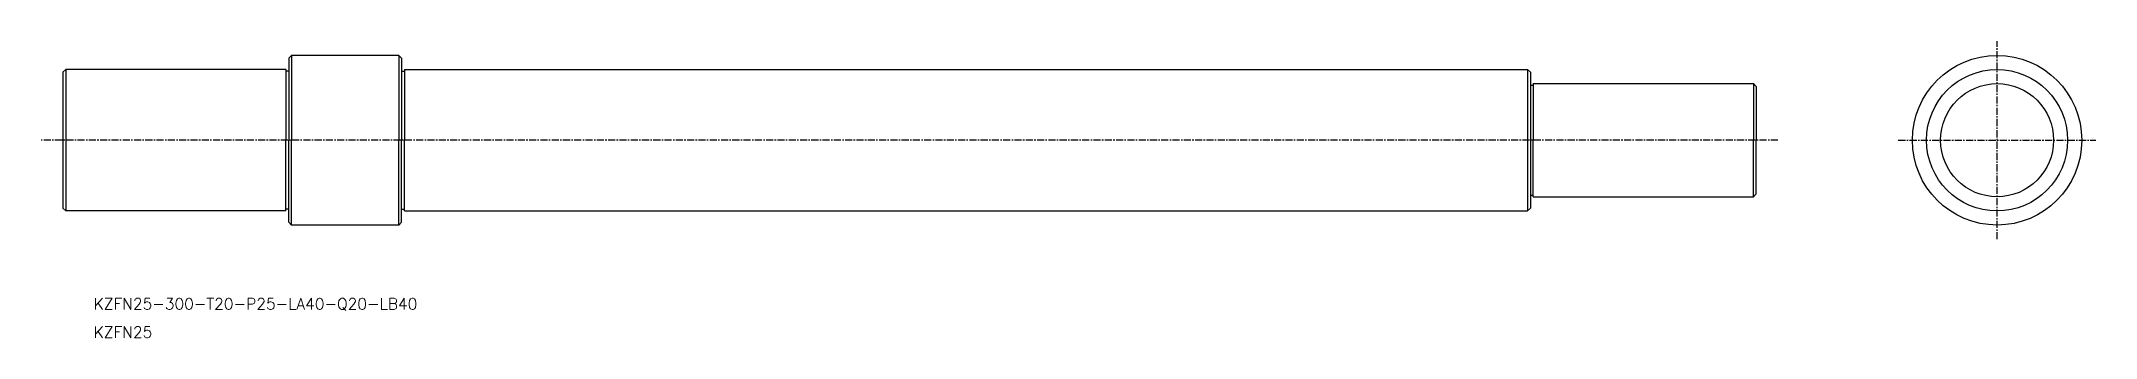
# Model space of a CAD drawing. Extents: x -21507 to -19844, y 30600 to 31993.
# Drawn here: x -21507.2 to -21143.2, y 31940.8 to 31993.2 of the extents above; entities outside this region: 1.
import ezdxf

# ---------------------------------------------------------------- set-up
doc = ezdxf.new("R2010")
doc.units = 0
doc.header["$PDMODE"] = 1
doc.linetypes.add('CENTER', pattern=[2, 1.25, -0.25, 0.25, -0.25])
doc.layers.get('0').update_dxf_attribs({"linetype": 'CONTINUOUS'})
doc.layers.add('CENTER', color=1, linetype='CENTER')
doc.styles.add('MISUMI', font='txt.shx')

msp = doc.modelspace()

# ---------------------------------------------------------------- linework, layer by layer
at = {"color": 7, "linetype": 'CONTINUOUS'}
for p, q in [((-21463.37, 31990.2), (-21462.87, 31990.7)), ((-21463.37, 31990.2), (-21463.37, 31975.7)), ((-21443.87, 31990.7), (-21462.87, 31990.7)), ((-21462.87, 31990.7), (-21462.87, 31975.7)), ((-21443.87, 31990.7), (-21443.87, 31975.7)), ((-21443.37, 31990.2), (-21443.87, 31990.7)), ((-21443.37, 31990.2), (-21443.37, 31975.7)), ((-21503.37, 31987.7), (-21502.87, 31988.2)), ((-21503.37, 31987.7), (-21503.37, 31963.7)), ((-21463.87, 31988.2), (-21502.87, 31988.2)), ((-21502.87, 31988.2), (-21502.87, 31963.2)), ((-21463.87, 31988.2), (-21463.87, 31975.7)), ((-21463.37, 31987.9), (-21463.87, 31987.9)), ((-21443.37, 31987.9), (-21442.87, 31987.9)), ((-21442.87, 31988.2), (-21243.87, 31988.2)), ((-21442.87, 31988.2), (-21442.87, 31975.7)), ((-21243.87, 31988.2), (-21243.87, 31963.2)), ((-21243.37, 31987.7), (-21243.87, 31988.2)), ((-21243.37, 31987.7), (-21243.37, 31963.7)), ((-21243.37, 31985.4), (-21242.87, 31985.4)), ((-21242.87, 31985.7), (-21203.87, 31985.7)), ((-21242.87, 31985.7), (-21242.87, 31975.7)), ((-21203.87, 31985.7), (-21203.87, 31975.7)), ((-21203.37, 31985.2), (-21203.87, 31985.7)), ((-21203.37, 31985.2), (-21203.37, 31975.7)), ((-21463.87, 31963.2), (-21463.87, 31975.7)), ((-21463.37, 31961.2), (-21463.37, 31975.7)), ((-21462.87, 31960.7), (-21462.87, 31975.7)), ((-21443.87, 31960.7), (-21443.87, 31975.7)), ((-21443.37, 31961.2), (-21443.37, 31975.7)), ((-21442.87, 31963.2), (-21442.87, 31975.7)), ((-21242.87, 31965.7), (-21242.87, 31975.7)), ((-21203.87, 31965.7), (-21203.87, 31975.7)), ((-21203.37, 31966.2), (-21203.37, 31975.7)), ((-21243.37, 31966), (-21242.87, 31966)), ((-21242.87, 31965.7), (-21203.87, 31965.7)), ((-21203.37, 31966.2), (-21203.87, 31965.7)), ((-21503.37, 31963.7), (-21502.87, 31963.2)), ((-21463.87, 31963.2), (-21502.87, 31963.2)), ((-21463.37, 31963.5), (-21463.87, 31963.5)), ((-21463.37, 31961.2), (-21462.87, 31960.7)), ((-21443.87, 31960.7), (-21462.87, 31960.7)), ((-21443.37, 31961.2), (-21443.87, 31960.7)), ((-21443.37, 31963.5), (-21442.87, 31963.5)), ((-21442.87, 31963.2), (-21243.87, 31963.2)), ((-21243.37, 31963.7), (-21243.87, 31963.2))]:
    msp.add_line(p, q, dxfattribs=at)
for radius in [15, 12.5, 10]:
    msp.add_circle((-21160.68, 31975.7), radius, dxfattribs=at)
msp.add_point((-19844.35, 30599.58), dxfattribs=at)
at = {"layer": 'CENTER', "color": 1, "linetype": 'CENTER'}
for p, q in [((-21160.68, 31958.2), (-21160.68, 31993.2)), ((-21199.52, 31975.7), (-21507.23, 31975.7)), ((-21178.18, 31975.7), (-21143.18, 31975.7))]:
    msp.add_line(p, q, dxfattribs=at)

# ---------------------------------------------------------------- texts
at = {"color": 7, "linetype": 'CONTINUOUS', "style": 'MISUMI'}
for s, p in [('KZFN25-300-T20-P25-LA40-Q20-LB40', (-21497.91, 31945.78)), ('KZFN25', (-21497.91, 31940.78))]:
    msp.add_text(s, height=2, dxfattribs=at).set_placement(p)

doc.saveas('drawing.dxf')
